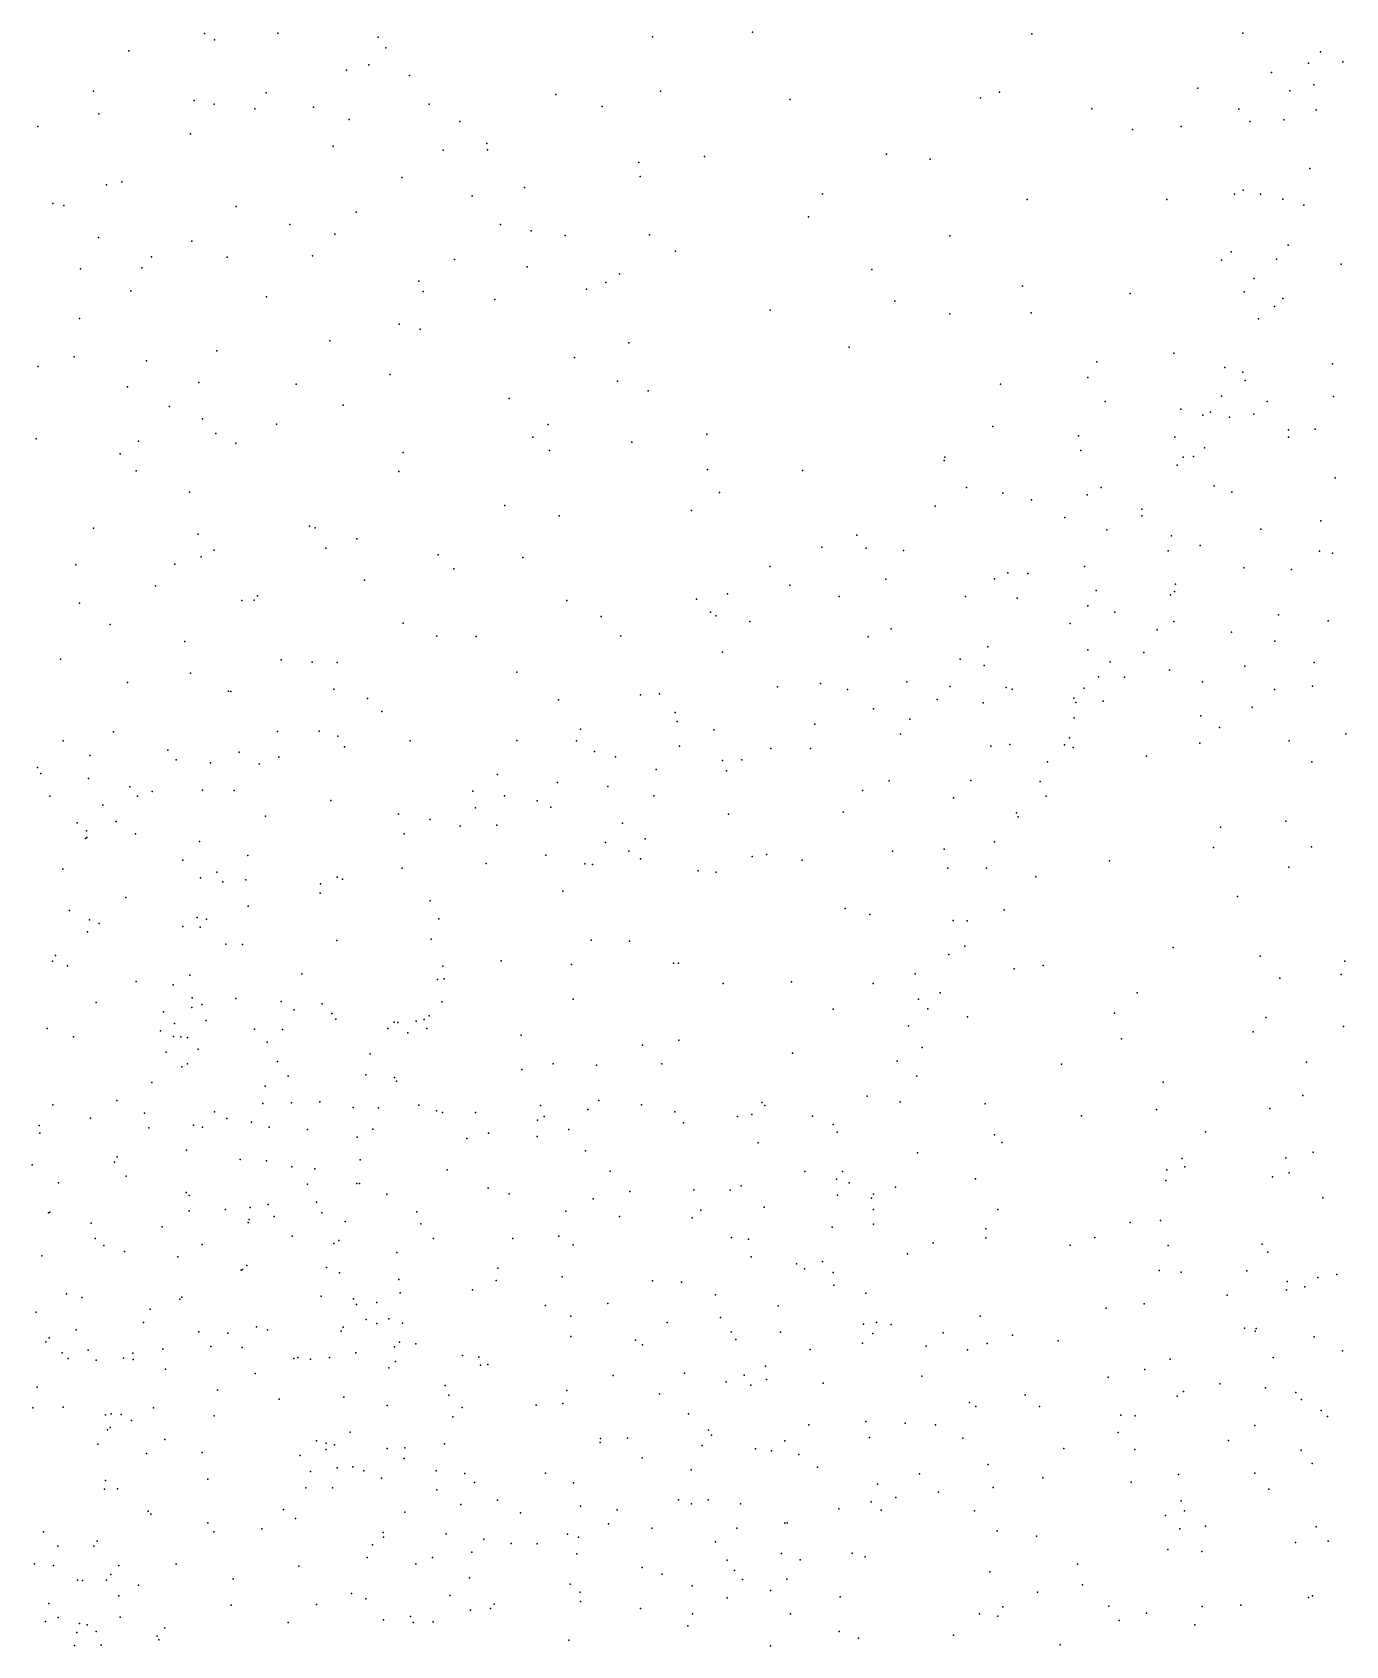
# Model space of a CAD drawing. Header units: metres. Extents: x -25 to 25, y -27.7 to 27.8.
# Drawn here: x 10.385 to 13.021, y 13.893 to 17.132 of the extents above; entities that cross this region are included whole.
import ezdxf

# ---------------------------------------------------------------- set-up
doc = ezdxf.new("R2010")
doc.units = ezdxf.units.M

msp = doc.modelspace()

# ---------------------------------------------------------------- linework, layer by layer
for p in [(10.7304, 17.1292, 11.335), (10.75, 17.1166, 4.9788), (10.8776, 17.1305, 11.2057), (11.079, 17.1225, 5.195), (11.6294, 17.1231, 10.6747), (11.8299, 17.132, 10.6449), (12.391, 17.1287, 10.4844), (12.814, 17.1301, 10.0391), (10.5783, 17.0945, 11.4528), (11.0943, 17.1007, -5.0446), (12.9704, 17.0928, 9.2446), (13.015, 17.0727, 5.2507), (11.0153, 17.0558, 11.1365), (11.0603, 17.0664, -4.7483), (11.1415, 17.0449, 10.9475), (12.8715, 17.0512, 8.3217), (12.946, 17.0697, 9.6826), (10.5075, 17.0139, 4.9525), (10.8541, 17.0107, 5.0473), (11.4352, 17.0074, 5.1926), (11.6457, 17.0139, 5.068), (12.3258, 17.0115, 4.7909), (12.7242, 17.02, 10.2262), (12.9087, 17.0144, 9.8791), (12.9568, 17.0264, 9.0673), (10.7096, 16.9952, -4.321), (10.7495, 16.9875, -5.7183), (10.8313, 16.9784, 11.4441), (10.9491, 16.9816, 11.326), (11.1809, 16.9876, -5.2468), (11.5285, 16.9828, 10.7171), (11.906, 16.997, 4.8683), (12.2877, 17.0004, 10.5561), (12.5112, 16.9784, 4.8199), (12.8061, 16.9779, 8.6606), (12.9614, 16.9762, 9.5006), (10.3959, 16.9428, 11.6077), (10.5185, 16.968, -4.1585), (11.0207, 16.9567, -5.5364), (11.2429, 16.9527, -4.9441), (12.6904, 16.9427, 4.9073), (12.8281, 16.9526, 5.0133), (12.8962, 16.9565, 8.8787), (10.7019, 16.9279, 11.5674), (11.2968, 16.9089, 10.8604), (12.5926, 16.9368, 10.3988), (10.9882, 16.9035, -4.4855), (11.209, 16.895, -4.6766), (11.298, 16.8962, 5.1629), (11.7337, 16.8824, 4.8893), (12.0988, 16.8874, 4.7723), (12.187, 16.8771, 10.6198), (11.6022, 16.8707, 4.9704), (12.9489, 16.8584, 9.1985), (10.5335, 16.8254, -5.9253), (10.5645, 16.8317, 5.0285), (11.1264, 16.8404, 11.265), (11.3723, 16.8205, -5.1676), (11.6048, 16.8423, 10.732), (12.8146, 16.8152, 8.5372), (10.4257, 16.7885, -3.4497), (10.4482, 16.7841, -3.9379), (10.794, 16.7821, -4.2785), (11.2673, 16.8039, 11.0056), (11.9707, 16.8076, 10.6844), (12.3812, 16.796, 10.5371), (12.6614, 16.796, 10.3386), (12.7973, 16.8069, 4.9433), (12.8499, 16.8067, 10.0036), (12.8942, 16.7972, 8.9706), (12.9369, 16.7851, 9.3997), (11.0344, 16.7708, 11.434), (11.324, 16.7464, -5.4464), (11.9428, 16.7612, 4.7562), (10.5174, 16.7199, -3.7335), (10.9018, 16.7458, 11.5676), (10.9916, 16.7265, 5.0997), (11.386, 16.7333, 5.0041), (11.4538, 16.724, -4.7283), (11.6232, 16.7252, 4.8552), (12.226, 16.7234, 4.7227), (10.6239, 16.6814, 11.7294), (10.7048, 16.7124, 5.068), (10.9467, 16.683, -5.7877), (11.6757, 16.6923, 10.7299), (12.791, 16.6909, 8.8044), (12.9053, 16.7046, 9.2406), (10.4817, 16.6574, -3.2206), (10.6044, 16.6591, -3.4684), (10.776, 16.6808, 11.6728), (11.2323, 16.6761, 11.2135), (11.378, 16.6611, 10.918), (12.0698, 16.656, 10.6672), (12.7716, 16.6744, 10.1296), (12.8821, 16.6762, 9.8285), (13.0117, 16.6666, 8.3328), (11.1603, 16.6322, 11.3806), (11.4966, 16.6166, 4.8673), (11.5356, 16.6297, -5.1934), (11.5632, 16.6473, -4.9786), (12.3722, 16.6222, 4.7275), (12.8372, 16.6374, 8.5214), (10.5823, 16.613, -3.9564), (10.8545, 16.6011, 5.1112), (11.1692, 16.6118, 5.0378), (11.3129, 16.5952, -4.3918), (12.1157, 16.5923, 4.696), (12.5884, 16.6074, 4.7914), (12.8168, 16.611, 9.0028), (12.8942, 16.5978, 5.0452), (10.4791, 16.5572, 5.0147), (11.8655, 16.5742, 10.7052), (12.2259, 16.5665, 10.6096), (12.3895, 16.569, 10.5237), (12.8458, 16.5564, 9.3489), (12.878, 16.5817, 9.5744), (11.1211, 16.5463, -4.2776), (11.1634, 16.5358, -5.734), (10.7552, 16.4924, -3.5151), (10.9821, 16.5125, 11.5789), (11.5821, 16.5086, -4.5871), (12.0238, 16.4995, 10.6706), (12.6754, 16.488, 10.266), (10.3965, 16.4607, 4.8652), (10.4684, 16.4803, 11.7587), (10.6141, 16.4726, -3.1116), (11.4727, 16.4793, 10.8026), (12.5211, 16.4707, 10.4262), (12.7781, 16.4588, 9.2465), (12.9939, 16.4664, 8.4515), (10.7186, 16.4287, 11.7263), (10.9143, 16.4253, -5.8587), (11.1027, 16.4451, 11.485), (11.5594, 16.4313, 4.7938), (12.3279, 16.4253, 10.5435), (12.5029, 16.4389, 4.7773), (12.8141, 16.4494, 4.9844), (12.8188, 16.4331, 9.6439), (10.5758, 16.4199, 4.9732), (11.342, 16.3971, 11.076), (11.6204, 16.4125, -5.3017), (12.5382, 16.391, 0.6078), (12.7711, 16.4014, 1.4804), (12.8631, 16.3908, 0.2517), (12.9961, 16.4009, 5.1873), (10.6603, 16.3805, -5.9454), (11.0087, 16.3835, 5.0435), (12.6895, 16.3753, 8.8645), (12.7338, 16.363, 0.7386), (12.749, 16.3696, 1.7096), (12.7874, 16.3596, 9.846), (12.8365, 16.3651, 1.1693), (10.7262, 16.356, -3.9349), (10.7533, 16.3266, 5.0355), (10.8748, 16.345, -4.1716), (11.4202, 16.3445, 4.8398), (11.7384, 16.3255, 10.6937), (12.3127, 16.3403, 0.3885), (12.9059, 16.334, 1.95), (12.9597, 16.3353, 0.7839), (10.3922, 16.316, -6.1203), (10.5981, 16.3112, -2.9612), (10.7932, 16.3073, -3.2569), (11.3893, 16.3191, -4.3117), (11.5876, 16.3093, -4.4934), (12.4842, 16.3218, 0.1105), (12.6774, 16.319, 9.0197), (12.7375, 16.2977, 9.4424), (12.906, 16.3189, 8.5528), (10.5609, 16.2856, 11.7288), (11.1288, 16.2884, 11.4462), (11.4229, 16.2921, 10.8419), (12.2146, 16.272, 0.5845), (12.2158, 16.2793, 4.7371), (12.4892, 16.2925, 0.812), (12.6826, 16.2632, 9.2358), (12.6945, 16.2789, 10.173), (12.7153, 16.2802, 1.0153), (10.5933, 16.2517, 4.8655), (11.1205, 16.2505, 4.9861), (11.7395, 16.2542, -5.0603), (11.9306, 16.2521, 4.7236), (12.9996, 16.2373, 0.0329), (10.7004, 16.2086, 11.6871), (11.7639, 16.208, 4.7429), (12.2594, 16.2183, 0.8041), (12.3328, 16.2065, 0.0031), (12.5018, 16.2034, 1.0631), (12.5301, 16.2181, 1.5366), (12.757, 16.2213, 9.6892), (12.7922, 16.209, 8.6034), (11.3332, 16.1823, -5.7056), (11.7075, 16.1719, -4.6908), (12.1965, 16.1803, 10.5611), (12.3898, 16.1934, 4.7706), (12.6117, 16.1748, 8.9277), (10.5077, 16.1367, -2.8032), (10.9407, 16.1404, 11.547), (10.9525, 16.1368, 5.0211), (11.4422, 16.1609, 4.8172), (12.457, 16.158, 10.4047), (12.5414, 16.133, -0.171), (12.6114, 16.1611, 9.1026), (12.8505, 16.1346, 2.24), (12.9706, 16.1513, 5.1389), (10.7174, 16.1241, -2.9838), (11.0357, 16.1152, -5.8363), (11.9695, 16.0986, 0.4306), (12.0392, 16.1223, 0.2017), (12.671, 16.1209, 10.1375), (12.7289, 16.1018, 9.8596), (10.7234, 16.0791, -5.9225), (10.7497, 16.0921, 4.9395), (10.9735, 16.0964, -4.1686), (11.1992, 16.0828, 4.9449), (11.3691, 16.0778, 10.7503), (12.0585, 16.096, 0.8091), (12.1334, 16.0915, -0.0583), (12.6642, 16.0911, 9.5081), (12.9681, 16.0901, 3.7186), (12.9942, 16.0864, 4.0623), (10.4717, 16.063, 11.6227), (10.6707, 16.0644, 11.6228), (11.2306, 16.0548, 11.1703), (11.8646, 16.0598, 4.756), (12.0974, 16.0339, -0.2994), (12.3161, 16.0345, 1.1364), (12.3424, 16.0469, 10.45), (12.3826, 16.0455, 1.6766), (12.4961, 16.0598, 2.0309), (12.8161, 16.0567, 8.5909), (12.9117, 16.0533, -0.1977), (10.6322, 16.0209, 4.8043), (11.0517, 16.0321, 11.4134), (11.7798, 16.0048, -0.4025), (11.9053, 16.0217, 10.5613), (12.5196, 16.0114, 10.2833), (12.6687, 16.0027, 8.7028), (12.6773, 16.0094, 9.9942), (12.6792, 16.0238, 9.6509), (10.4791, 15.9858, -6.0664), (10.805, 15.9912, -3.9344), (10.8296, 15.992, 11.5475), (10.8363, 16.0007, -3.1524), (11.4572, 15.9914, 4.8319), (11.718, 15.9938, 4.7737), (12.004, 15.9995, -0.5337), (12.2579, 15.9993, -0.4379), (12.3616, 15.9959, 1.4349), (12.503, 15.9803, 4.8078), (10.5411, 15.9432, 11.5525), (11.1288, 15.9455, 4.9692), (11.5261, 15.9589, 10.6163), (11.7455, 15.968, -0.0562), (11.7567, 15.9603, -4.8948), (11.8246, 15.9488, 0.2542), (12.4679, 15.9451, 2.2747), (12.5575, 15.9681, 9.3109), (12.676, 15.9493, -0.3984), (12.8858, 15.9626, 2.4999), (12.9858, 15.9506, 3.2409), (10.6911, 15.9089, 11.5183), (11.1965, 15.9194, 11.0168), (11.2758, 15.919, -4.2661), (11.566, 15.9201, -0.4731), (12.062, 15.9186, -0.7332), (12.1082, 15.9341, 4.7732), (12.6421, 15.9325, 2.4495), (12.7915, 15.9275, 4.9185), (12.8784, 15.9094, -0.3512), (10.4415, 15.8736, 4.6394), (10.884, 15.8721, -3.5116), (11.7698, 15.8872, 0.4704), (12.2469, 15.8737, 2.101), (12.3026, 15.8979, -0.6677), (12.5034, 15.8924, -0.5648), (12.6158, 15.8867, 9.7157), (10.702, 15.8455, -2.8539), (10.9465, 15.8672, 4.9926), (10.9967, 15.867, 11.3147), (11.3573, 15.8477, 10.6146), (12.2951, 15.861, 2.3673), (12.5479, 15.8684, 9.5009), (12.6669, 15.8517, 8.613), (12.8184, 15.8593, 2.6974), (12.9576, 15.8669, 2.964), (10.5754, 15.8266, 11.4476), (10.7785, 15.8094, -5.9279), (10.7831, 15.8088, 4.9548), (10.9895, 15.8131, -5.8137), (11.8805, 15.8181, 2.3881), (11.9665, 15.8243, 10.4317), (12.0207, 15.8125, 2.1564), (12.14, 15.8283, 2.6162), (12.227, 15.8188, 1.6148), (12.3394, 15.8167, 10.2931), (12.3514, 15.8135, 2.816), (12.4955, 15.815, 10.1189), (12.5247, 15.8382, 2.6679), (12.5768, 15.8374, 9.9537), (12.7335, 15.8281, 3.0402), (12.8775, 15.8129, 4.1285), (12.9537, 15.8194, 8.5377), (11.0575, 15.7944, 11.1271), (11.4405, 15.792, -0.6229), (11.6056, 15.8017, -4.5736), (11.6433, 15.804, 10.4912), (12.2009, 15.7926, 1.3307), (12.2932, 15.7858, 4.7826), (12.4752, 15.7953, -0.7795), (12.479, 15.7867, 4.7862), (12.5339, 15.7889, 3.1416), (12.8331, 15.7771, 4.8909), (11.0862, 15.7683, 10.7825), (11.675, 15.7663, 2.4884), (11.6792, 15.7482, -0.9237), (11.9551, 15.7429, 2.9175), (12.0728, 15.7736, 1.9309), (12.1456, 15.7529, -0.9582), (12.4754, 15.7556, 8.9481), (12.7298, 15.7594, 3.4935), (10.5474, 15.7275, 4.7622), (10.877, 15.7281, -3.3469), (10.9602, 15.7289, -4.2586), (10.9981, 15.7189, 10.9838), (11.3571, 15.7104, -0.1028), (11.4849, 15.7327, -5.4821), (11.7527, 15.7313, 4.8354), (12.1274, 15.7228, 4.8009), (12.4661, 15.7153, 9.9582), (12.7674, 15.7365, 8.5693), (13.0207, 15.7235, 4.3845), (10.4467, 15.7095, 11.2667), (10.5001, 15.68, 10.5491), (10.6569, 15.6911, -6.0645), (10.7995, 15.6865, -3.918), (11.0112, 15.6975, 4.9779), (11.143, 15.7093, 10.605), (11.4769, 15.7095, 10.4762), (11.5131, 15.6881, 4.8586), (11.5549, 15.6773, 2.2798), (11.6837, 15.6987, 2.8109), (11.8668, 15.6941, -1.0195), (11.9467, 15.6939, 4.8233), (12.3082, 15.6987, 10.1685), (12.3465, 15.7022, 3.2146), (12.456, 15.7012, 8.8036), (12.474, 15.6961, 9.5735), (12.6211, 15.6789, 8.5855), (12.7281, 15.705, -0.799), (12.9074, 15.7096, -0.6778), (10.3953, 15.6563, 11.0844), (10.6734, 15.6713, 4.9179), (10.7423, 15.6656, 11.2106), (10.8399, 15.6635, -3.1496), (10.8796, 15.6767, 11.1404), (11.6367, 15.6519, -5.2028), (11.7696, 15.6702, 1.9571), (11.7782, 15.6491, 0.9507), (11.8084, 15.6713, 10.359), (12.4222, 15.6674, 9.1588), (12.9524, 15.6676, 4.9303), (10.4018, 15.6438, 10.8254), (10.4974, 15.6336, 10.2384), (10.5805, 15.6175, 10.7311), (11.3185, 15.6417, 4.8954), (11.439, 15.626, 0.228), (11.5395, 15.6179, -4.6541), (12.1041, 15.6292, 1.448), (12.2684, 15.6299, 4.7661), (12.4073, 15.6281, 9.8407), (10.42, 15.5985, 10.0928), (10.5259, 15.5807, -6.2438), (10.5956, 15.5984, 10.8909), (10.6251, 15.6076, 11.0816), (10.7265, 15.6102, 10.4151), (10.79, 15.6099, 10.9591), (10.9836, 15.5898, 10.4527), (11.2691, 15.6088, -0.6593), (11.3326, 15.599, -4.4697), (11.398, 15.5894, -0.8553), (11.6323, 15.5993, -4.9455), (12.0512, 15.6101, -1.1007), (12.2335, 15.5952, 10.0737), (12.4194, 15.5985, 4.7538), (10.5532, 15.5478, -15.6432), (10.8525, 15.5586, 5.0111), (11.1193, 15.562, -0.0528), (11.1833, 15.5513, 4.925), (11.2741, 15.5749, 10.4385), (11.4253, 15.5765, 10.4007), (11.7816, 15.562, 1.7704), (12.0122, 15.566, 10.1798), (12.3602, 15.5648, 9.0538), (12.3631, 15.557, 9.2654), (12.9004, 15.5481, 4.8389), (10.475, 15.5446, 4.8162), (10.4937, 15.5291, -15.2779), (10.5921, 15.5229, 10.1626), (11.1311, 15.523, -0.3732), (11.2436, 15.5381, 0.3228), (11.3167, 15.5399, -5.4994), (11.5693, 15.5441, 4.8584), (12.7696, 15.5363, 3.8289), (10.4917, 15.5132, -2.7478), (10.4942, 15.5152, -15.8734), (10.7202, 15.5072, 10.2507), (11.5352, 15.5057, 1.9787), (11.5817, 15.4879, 10.3002), (11.6149, 15.5129, 3.0604), (12.1112, 15.4883, 10.0255), (12.215, 15.492, -1.1658), (12.316, 15.5066, 9.7097), (12.7554, 15.4954, 8.524), (12.9521, 15.497, 8.4531), (10.4461, 15.452, 9.9701), (10.6869, 15.4697, -2.9407), (10.817, 15.4793, -4.1224), (11.127, 15.4536, -4.4759), (11.2958, 15.4634, 2.5606), (11.4152, 15.4802, 2.9254), (11.4936, 15.4628, 0.7265), (11.509, 15.4613, -5.0943), (11.6052, 15.4727, -1.0923), (11.8293, 15.4774, 1.168), (11.858, 15.4812, 1.5112), (11.93, 15.4701, 3.2765), (12.2224, 15.4538, 9.8642), (12.2998, 15.4541, 8.85), (12.5465, 15.4687, -1.0961), (12.9068, 15.4558, 4.2054), (10.7222, 15.4346, 0.2766), (10.7553, 15.4456, -15.5139), (10.7669, 15.4267, -6.1405), (10.8132, 15.4303, -0.1339), (10.9628, 15.4227, 10.3175), (10.9968, 15.4358, 0.5035), (11.0073, 15.4317, 4.9776), (11.7208, 15.4484, 10.2355), (11.7569, 15.4459, 4.823), (12.3985, 15.4364, 4.6756), (10.5727, 15.3949, -16.0325), (10.9626, 15.4037, -5.9426), (11.1833, 15.3882, -0.7522), (11.4491, 15.4079, -4.8837), (12.8033, 15.3967, 4.7122), (10.459, 15.3686, -16.3623), (10.7154, 15.355, 10.1575), (10.8176, 15.3775, -3.7186), (12.0159, 15.3732, 4.7513), (12.0653, 15.3612, 3.435), (12.335, 15.3705, 8.6802), (10.4957, 15.3258, -16.6628), (10.4996, 15.3502, 0.2474), (10.5186, 15.3428, -6.411), (10.6871, 15.3368, -15.1234), (10.7217, 15.3353, 0.6176), (10.7341, 15.3515, -15.8763), (11.2006, 15.3523, -5.5504), (12.2329, 15.3487, 4.6576), (12.2612, 15.3485, 9.5553), (10.7732, 15.3013, -0.3818), (10.8067, 15.3009, -3.3937), (10.9959, 15.3089, 0.7518), (11.1854, 15.3112, -4.6326), (11.5062, 15.3096, 4.7926), (11.5831, 15.3076, 1.715), (12.2564, 15.2972, 9.373), (12.6744, 15.2949, 4.6158), (10.4255, 15.2675, -17.1124), (10.4311, 15.2786, 5.0479), (10.4553, 15.258, -6.663), (11.2089, 15.2573, 2.8253), (11.3254, 15.268, 2.0739), (11.4667, 15.2606, 10.2672), (11.6715, 15.2634, 10.1849), (11.6814, 15.2631, 1.4358), (12.2241, 15.2804, 9.0591), (12.4137, 15.2586, 3.6947), (12.8489, 15.2773, -1.0888), (13.0189, 15.2674, 4.7904), (10.5928, 15.2261, -16.832), (10.7006, 15.2392, -6.2993), (10.9255, 15.2421, -3.9616), (11.1976, 15.2307, -5.3247), (11.211, 15.2319, 4.8362), (11.9083, 15.226, 4.6741), (12.1564, 15.2419, 9.7053), (12.3551, 15.2515, -1.2662), (12.8885, 15.2332, 3.9773), (13.0116, 15.2406, 8.3908), (10.6674, 15.2197, 10.1003), (10.7058, 15.1934, 0.8029), (10.7933, 15.1924, 10.1928), (11.7715, 15.2222, 3.3654), (12.0724, 15.2226, 4.6124), (12.2069, 15.2039, 9.2478), (12.6018, 15.2034, 8.5342), (10.513, 15.1842, 9.9564), (10.6482, 15.1653, -16.4323), (10.7051, 15.174, -3.2119), (10.725, 15.1805, -16.1431), (10.8842, 15.1865, -6.1464), (10.9101, 15.1697, -15.2342), (10.9664, 15.1814, -15.7088), (10.9859, 15.1624, 10.2696), (11.2065, 15.1855, 10.2933), (11.4702, 15.1908, 3.2307), (11.9921, 15.1705, 9.9328), (12.1634, 15.1906, 3.5825), (12.182, 15.1712, 9.5308), (12.5568, 15.1625, 4.5419), (10.4144, 15.1317, -7.4668), (10.6419, 15.1273, -7.1632), (10.6698, 15.1421, -16.6454), (10.7338, 15.1481, 5.1573), (10.8306, 15.1304, -7.5317), (10.887, 15.1297, -7.8003), (10.994, 15.1508, -0.6682), (11.0983, 15.1321, 4.8733), (11.1108, 15.1444, -7.7403), (11.1185, 15.1442, -3.9313), (11.1548, 15.1465, -5.1343), (11.1712, 15.1504, -4.4097), (11.1765, 15.132, -0.8184), (11.1809, 15.1573, 2.2795), (12.1429, 15.1374, 9.1168), (12.2614, 15.1555, 8.6117), (12.8605, 15.1541, 8.4601), (13.016, 15.1358, -2.5114), (10.4676, 15.1155, 5.2253), (10.6682, 15.1159, -6.5135), (10.6827, 15.1154, -7.376), (10.6964, 15.1137, -14.8941), (10.8558, 15.1043, -3.5835), (11.1383, 15.1236, -5.5231), (11.3657, 15.1186, 10.2741), (11.6095, 15.0984, -4.0743), (11.6824, 15.1086, 10.1536), (12.571, 15.1111, -1.2538), (12.8348, 15.1252, -2.9038), (10.6532, 15.0844, -7.6835), (10.7175, 15.0907, -6.7476), (10.8767, 15.0659, -7.1727), (11.0627, 15.0814, 1.0207), (11.9102, 15.0828, 4.5513), (12.1205, 15.0667, 9.6404), (12.1707, 15.094, -1.3206), (12.9417, 15.0642, -3.2003), (10.6848, 15.055, 0.9694), (10.6959, 15.061, -16.9332), (10.8981, 15.036, 5.0438), (11.0541, 15.0393, -3.7117), (11.1114, 15.0337, 2.5149), (11.3672, 15.0494, -7.911), (11.4297, 15.0611, -1.0559), (11.5171, 15.0585, 1.2243), (11.6481, 15.061, -4.4279), (12.1601, 15.0361, 4.4777), (12.4504, 15.0603, 8.5503), (10.6246, 15.0239, -14.6658), (10.8523, 15.0162, -16.0945), (11.1155, 15.0264, 2.7271), (12.6545, 15.0245, 8.5127), (12.9348, 14.9972, 4.552), (10.4257, 14.9788, -17.4246), (10.5541, 14.9874, -0.5675), (10.7501, 14.9648, 5.1967), (10.8476, 14.9817, 1.1172), (10.9047, 14.9827, -6.8867), (10.962, 14.9847, -8.228), (11.0288, 14.9734, -5.157), (11.0796, 14.973, 10.2744), (11.1607, 14.9778, 4.7867), (11.1957, 14.9669, -8.259), (11.4043, 14.9775, 1.6529), (11.4999, 14.9692, 10.2353), (11.5214, 14.9874, -7.4472), (11.607, 14.9788, -7.6751), (11.6742, 14.965, 4.5435), (11.8486, 14.9832, -4.1895), (11.8548, 14.9774, 10.0023), (12.0601, 14.9965, 8.9484), (12.1267, 14.985, 9.3507), (12.297, 14.9809, 8.5594), (12.6406, 14.9695, 4.4436), (12.8687, 14.9717, -1.1732), (10.3983, 14.9375, -8.0094), (10.5015, 14.9519, -14.0619), (10.6099, 14.9621, -8.0548), (10.6183, 14.9326, 5.3097), (10.7085, 14.9379, -3.1918), (10.7264, 14.9339, -14.2724), (10.7752, 14.9514, -16.4145), (10.8247, 14.9437, -0.6813), (10.8598, 14.9342, -6.4945), (11.2078, 14.9636, 1.1904), (11.2741, 14.9635, 1.9526), (11.3987, 14.9478, 4.6224), (11.4121, 14.9556, 1.4113), (11.6915, 14.9429, -7.3171), (11.8, 14.9553, -1.2848), (11.829, 14.9592, 4.4977), (11.9503, 14.9559, -7.3719), (11.992, 14.9394, 4.4441), (12.4904, 14.9567, 4.4103), (10.3997, 14.9216, 5.299), (10.9367, 14.9295, -15.0696), (11.0367, 14.914, -15.7776), (11.0682, 14.9296, -7.0294), (11.2569, 14.911, 3.0515), (11.3002, 14.9218, -4.7342), (11.398, 14.9152, -3.6572), (11.4614, 14.9294, 3.2609), (11.8414, 14.9027, -3.8889), (12, 14.9242, -7.1628), (12.3156, 14.9188, -1.3361), (12.3304, 14.9034, -7.6628), (12.7391, 14.9245, -2.6348), (10.5553, 14.8741, -13.8411), (10.6938, 14.888, -8.3122), (10.8017, 14.8688, -16.7792), (11.0425, 14.8684, -5.7378), (11.4949, 14.8866, -7.1637), (12.1611, 14.8826, 4.3852), (12.6924, 14.8713, -2.9602), (12.9003, 14.8721, 4.3786), (12.9551, 14.8836, 8.4486), (10.3846, 14.8583, 13.3379), (10.5493, 14.8639, -2.9601), (10.5729, 14.8355, 9.954), (10.855, 14.8663, -14.7985), (10.9058, 14.8544, -6.2554), (10.9515, 14.85, 10.2166), (11.2173, 14.8482, 1.5979), (11.5443, 14.8454, -1.1333), (11.9351, 14.845, 9.882), (12.0107, 14.845, -4.2001), (12.6619, 14.8482, -7.7451), (12.6979, 14.8542, 3.9184), (12.9074, 14.8425, -7.6043), (10.4372, 14.8223, 1.2501), (10.6937, 14.8031, 1.3827), (10.937, 14.8196, -14.2246), (11.0357, 14.8206, -15.3002), (11.0414, 14.8206, 4.8269), (11.2996, 14.8112, 4.6096), (11.5842, 14.8048, -4.8002), (11.7126, 14.808, -3.6366), (11.7856, 14.8072, -7.0084), (11.8073, 14.8163, -4.6595), (11.9988, 14.8298, 8.7677), (12.0244, 14.8223, 9.1013), (12.117, 14.8133, 8.5495), (12.2779, 14.8303, -7.905), (12.6598, 14.8266, 8.4859), (12.8739, 14.8342, -7.8681), (10.6995, 14.7968, -17.1737), (10.8216, 14.7728, 10.1176), (10.8579, 14.7784, -13.8142), (10.9548, 14.7834, -14.4614), (11.096, 14.7992, 2.4321), (11.3418, 14.7998, 10.234), (11.5102, 14.7902, 10.1914), (11.8537, 14.7736, -7.9921), (12.0004, 14.7976, 3.7743), (12.0688, 14.7917, 9.5429), (12.0732, 14.7997, 9.3795), (12.9746, 14.7918, -8.0522), (10.4172, 14.7618, 13.0068), (10.4197, 14.763, 13.1814), (10.5026, 14.741, -17.4945), (10.6994, 14.766, -0.7025), (10.7722, 14.7685, -8.5486), (10.8179, 14.7425, -16.5802), (10.8198, 14.7486, -16.3586), (10.8699, 14.7548, 1.5055), (10.9659, 14.762, -3.423), (11.0123, 14.7448, -4.8675), (11.1562, 14.7637, -8.5921), (11.1644, 14.7397, 2.8636), (11.4556, 14.7651, 4.5383), (11.5634, 14.7543, -8.317), (11.7088, 14.7516, 10.0677), (11.7267, 14.7676, 4.4433), (12.0727, 14.7687, -7.9812), (12.0729, 14.7391, 4.3595), (12.3226, 14.7685, 4.3283), (12.5883, 14.7427, 4.2269), (12.6492, 14.7464, -7.1444), (10.5107, 14.7103, 1.4589), (10.6454, 14.7338, -13.6566), (10.9061, 14.7152, -5.1258), (10.9996, 14.7066, -6.4468), (11.1896, 14.7102, -3.4929), (11.3488, 14.7105, -0.9543), (11.4417, 14.715, -6.9784), (11.7877, 14.7125, -1.3345), (11.8223, 14.7089, 9.9512), (11.9903, 14.7332, -1.3876), (12.2981, 14.7121, 4.016), (12.2982, 14.7297, -8.0972), (12.5172, 14.7127, 8.4548), (10.4041, 14.6756, -0.6279), (10.528, 14.6964, 9.8647), (10.5697, 14.6845, -8.6279), (10.677, 14.6734, 5.2597), (10.7257, 14.6983, 10.001), (10.99, 14.7003, -5.4562), (11.1166, 14.6826, -6.715), (11.4699, 14.6976, 3.2237), (11.8274, 14.6736, 3.67), (12.1413, 14.6799, 8.4686), (12.1927, 14.7017, -6.8324), (12.4677, 14.6973, -1.3683), (12.6644, 14.6963, -2.7227), (12.8531, 14.6991, -3.3052), (12.8642, 14.6829, 4.0661), (10.8037, 14.6469, 5.1249), (10.8066, 14.648, -16.906), (10.8151, 14.6561, -3.1775), (10.975, 14.6525, -5.8281), (11.0013, 14.6417, -14.8383), (11.319, 14.6507, 3.0475), (11.9186, 14.6595, 8.8398), (11.9344, 14.6497, 4.3674), (11.9705, 14.6643, 9.1354), (11.9921, 14.6424, 9.6266), (12.6466, 14.6459, -6.9525), (12.6906, 14.6428, -1.3169), (12.8222, 14.6455, -8.3135), (11.1203, 14.6278, -14.1717), (11.3155, 14.6264, 4.571), (11.4484, 14.6332, -8.6026), (11.6295, 14.6254, 4.4477), (11.6873, 14.6226, 3.4414), (11.9934, 14.6166, 9.3424), (12.9031, 14.6243, -1.2442), (12.9386, 14.6135, 8.449), (12.9647, 14.6321, -2.2727), (13.0027, 14.6379, 3.8855), (10.4536, 14.5994, 12.8882), (10.4841, 14.5922, 13.0414), (10.6807, 14.5886, -2.9358), (10.6846, 14.5929, -8.8303), (10.9647, 14.5947, 1.9167), (11.029, 14.5896, -15.2485), (11.035, 14.5778, -15.8148), (11.0763, 14.582, 2.468), (11.1228, 14.6016, 10.1572), (11.2682, 14.6077, -6.8551), (11.5398, 14.5802, -3.4193), (11.756, 14.5972, -8.3296), (12.0574, 14.601, -8.2247), (12.6162, 14.5793, 8.4224), (12.783, 14.5968, 8.448), (12.9016, 14.6073, 3.9589), (10.3924, 14.5628, 9.7755), (10.6215, 14.5684, 1.6519), (11.0545, 14.5476, -15.5583), (11.0999, 14.549, -8.8544), (11.4144, 14.5759, 10.1235), (11.4653, 14.5545, -1.1874), (11.7661, 14.552, 9.9104), (11.8814, 14.5751, -1.4798), (12.2869, 14.5544, -1.5155), (12.5397, 14.5708, 4.1122), (10.4187, 14.5113, 5.3599), (10.473, 14.5273, 13.2778), (10.6076, 14.5416, -17.3916), (10.7189, 14.5228, 5.1798), (10.7773, 14.5204, 1.7936), (10.8343, 14.5332, -16.256), (10.8568, 14.5271, -9.1252), (11.0046, 14.5245, 4.8469), (11.0087, 14.5327, 2.2464), (11.0762, 14.5396, -3.3944), (11.1278, 14.5402, -13.9198), (11.4655, 14.5136, -6.8382), (11.6589, 14.5421, -1.4036), (11.7874, 14.5231, -3.4634), (11.8864, 14.5221, 9.0969), (12.0531, 14.5383, 4.3393), (12.0718, 14.5199, 4.0222), (12.0789, 14.5418, -4.6161), (12.1081, 14.538, 8.4133), (12.2127, 14.521, -3.9817), (12.3522, 14.5164, -8.4248), (12.8174, 14.5305, -9.2725), (12.8391, 14.5245, 3.8486), (12.8412, 14.53, -8.9205), (12.9572, 14.5132, -9.4992), (10.4118, 14.503, 13.4508), (10.4443, 14.4811, -17.8226), (10.4967, 14.4864, -9.265), (10.5861, 14.4803, 5.2675), (10.6465, 14.488, -2.5353), (10.7427, 14.4934, -17.0979), (10.8057, 14.4915, 9.9254), (11.0342, 14.4809, -15.0558), (11.1114, 14.4929, -4.9349), (11.1214, 14.5026, 2.6909), (11.1545, 14.4988, -0.8824), (11.5955, 14.5063, -8.73), (11.609, 14.4973, 9.9954), (11.7969, 14.5076, 4.399), (11.9455, 14.4879, -6.6829), (12.0509, 14.5004, -1.5823), (12.1787, 14.4942, -6.6494), (12.2619, 14.4866, 8.3369), (12.3011, 14.4995, 4.2087), (12.4434, 14.5051, 8.3631), (13.0144, 14.4848, -7.0187), (10.4567, 14.4693, 12.7786), (10.5125, 14.4662, -2.3454), (10.568, 14.4699, 9.6967), (10.5873, 14.4678, -13.4713), (10.652, 14.4481, -9.5037), (10.9096, 14.4696, -13.5848), (10.9178, 14.4716, -5.1517), (10.9428, 14.468, -5.6614), (10.9814, 14.4716, -9.3375), (11.1004, 14.451, -14.8561), (11.1135, 14.4634, 4.7298), (11.2483, 14.4754, 2.8968), (11.2807, 14.4725, 10.0914), (11.2842, 14.4564, -9.0443), (11.2986, 14.4572, 4.5843), (11.8563, 14.4543, 8.9534), (12.6178, 14.4472, -8.8371), (12.6683, 14.4682, -1.4452), (12.8754, 14.4713, 8.4351), (10.8321, 14.4394, -2.3616), (11.2133, 14.4156, -14.0853), (11.5502, 14.4357, -4.97), (11.6938, 14.44, -6.7473), (11.7771, 14.4224, -4.9174), (11.8137, 14.4362, -8.7996), (11.8268, 14.4163, 3.8058), (11.8585, 14.4271, 9.2305), (11.9722, 14.4201, -8.6223), (12.17, 14.4343, 4.2711), (12.5437, 14.4319, -9.5031), (12.7679, 14.4186, -3.1644), (10.3946, 14.4118, 9.6655), (10.7564, 14.4058, 9.7696), (10.8802, 14.3881, -2.882), (11.0099, 14.3918, -3.2109), (11.2206, 14.3962, -1.0957), (11.4576, 14.4054, 4.5359), (11.6436, 14.3986, -9.113), (12.3772, 14.3965, -6.6153), (12.6823, 14.3941, -2.7221), (12.6951, 14.4035, 3.8786), (12.86, 14.4104, -6.8747), (12.9205, 14.4015, 3.5593), (12.9322, 14.387, -3.4137), (10.3857, 14.3706, 13.5471), (10.4467, 14.3717, -1.6961), (10.5317, 14.3565, 12.8816), (10.5432, 14.3584, 13.0399), (10.5628, 14.3571, 1.8087), (10.6276, 14.3708, -1.8597), (10.7495, 14.3547, -16.4934), (11.0972, 14.3752, 9.9834), (11.2288, 14.3525, -14.532), (11.2471, 14.3712, -6.6602), (11.3956, 14.3758, -1.3918), (11.4492, 14.3793, -9.2123), (11.7014, 14.3587, 4.4522), (12.2656, 14.3814, -4.4071), (12.2781, 14.3735, -3.8371), (12.4059, 14.3733, -8.755), (12.5694, 14.3561, -1.6313), (12.5981, 14.3545, -9.7626), (12.9715, 14.3653, -9.817), (12.9843, 14.3529, 3.411), (10.5354, 14.3264, -1.4155), (10.5411, 14.3312, 5.2531), (10.5837, 14.3449, -17.5795), (11.0224, 14.3215, -6.1068), (11.7416, 14.3257, -3.2685), (11.943, 14.3362, -9.087), (12.0575, 14.3431, 8.3647), (12.1365, 14.3394, -8.7296), (12.1974, 14.3362, -3.6171), (12.5638, 14.3209, 3.933), (12.8381, 14.3351, -1.5421), (10.5161, 14.2976, 13.2618), (10.6505, 14.3072, -17.1965), (10.9548, 14.3042, 9.8221), (10.9745, 14.2998, -15.5856), (10.9745, 14.287, -15.3371), (10.9909, 14.2963, -5.2421), (11.0969, 14.2887, -3.0343), (11.1326, 14.29, -2.4634), (11.2117, 14.2985, -9.6443), (11.5245, 14.3011, -1.598), (11.525, 14.309, -6.7536), (11.579, 14.3099, 9.8343), (11.7293, 14.2948, 9.6113), (11.7479, 14.3159, 9.1129), (11.8358, 14.2881, -9.3153), (11.8952, 14.3043, 4.3795), (12.0651, 14.3107, 4.3084), (12.2521, 14.3095, -8.9404), (12.4549, 14.2891, 8.3145), (12.5974, 14.287, 4.1364), (12.7851, 14.3046, 3.6695), (12.9312, 14.2857, -1.7405), (10.6139, 14.2791, -1.134), (10.7254, 14.2807, -16.7252), (10.9222, 14.275, -15.8118), (11.0278, 14.2522, 2.4723), (11.1308, 14.2686, -13.7125), (11.6085, 14.2701, -9.4521), (11.8681, 14.2842, -1.7789), (11.9232, 14.2767, -4.8697), (12.3031, 14.2566, -9.4997), (12.9536, 14.2586, -3.5874), (10.5317, 14.2245, -17.8925), (10.737, 14.2275, 9.4869), (10.9428, 14.2427, -13.5051), (10.9962, 14.2502, -9.8176), (11.0502, 14.2443, -1.2107), (11.0858, 14.2294, 4.8263), (11.1954, 14.2442, 2.7875), (11.2525, 14.2386, -14.343), (11.2722, 14.2209, -2.8179), (11.4144, 14.2394, -3.0625), (11.4706, 14.2199, 4.5812), (11.7071, 14.2463, 9.459), (11.9605, 14.2516, -3.2789), (12.1655, 14.238, -1.9753), (12.4126, 14.2302, -4.1308), (12.5901, 14.2212, -1.9191), (12.6854, 14.2367, 8.3705), (12.8385, 14.2393, 3.5049), (10.5296, 14.2073, 12.7727), (10.5558, 14.208, 13.1253), (10.9337, 14.21, -1.5558), (10.987, 14.2102, -5.6827), (11.1968, 14.2056, -2.251), (12.0811, 14.217, -9.3417), (12.1176, 14.1908, -4.7142), (12.2033, 14.2014, -3.4302), (12.3133, 14.2106, 4.072), (12.8665, 14.2072, -2.0724), (10.617, 14.163, -13.3469), (10.6226, 14.1568, -16.5405), (10.8891, 14.1664, 2.169), (11.1325, 14.161, -6.2041), (11.2447, 14.1764, -1.5137), (11.3184, 14.1848, -9.8074), (11.3648, 14.1598, 9.7198), (11.4852, 14.1732, -4.9831), (11.5588, 14.1656, 9.5349), (11.6817, 14.1861, 4.4958), (11.7077, 14.1778, 3.3492), (11.7408, 14.1855, -6.6494), (11.8062, 14.1776, -9.5134), (12.0036, 14.1674, 8.3173), (12.0683, 14.1819, 4.0236), (12.0885, 14.1653, 4.2126), (12.2754, 14.1634, 8.1943), (12.6906, 14.184, -2.2725), (12.6969, 14.1634, -2.8458), (10.7372, 14.1394, -9.9344), (10.8451, 14.1278, -15.6465), (10.9128, 14.1482, 9.4934), (11.5413, 14.1375, -9.7299), (11.6283, 14.129, -1.8445), (11.7985, 14.1289, 8.6592), (11.8952, 14.1388, -2.0426), (11.8999, 14.1396, 8.4758), (12.3214, 14.1237, -2.3039), (12.6588, 14.1546, -9.9899), (12.6876, 14.1279, 3.6902), (12.739, 14.1326, -3.086), (12.9616, 14.1317, -3.8574), (10.4072, 14.1215, 1.8641), (10.4362, 14.0926, 13.4102), (10.508, 14.0928, -9.8637), (10.5149, 14.1029, 13.2548), (10.7487, 14.1213, 5.0592), (11.0677, 14.0952, -5.4564), (11.0889, 14.1199, -1.7786), (11.0894, 14.1108, -9.9921), (11.2156, 14.1178, 9.6464), (11.2911, 14.1071, -6.5994), (11.3459, 14.0979, 9.5212), (11.3979, 14.0976, -2.2881), (11.4591, 14.1172, -2.8276), (11.481, 14.1107, 9.3021), (11.7559, 14.1017, -3.0268), (12.3999, 14.1131, -9.8384), (12.9196, 14.1001, -10.0589), (12.9853, 14.1028, 3.922), (11.0568, 14.0698, -5.8469), (11.1877, 14.0697, 9.3997), (11.2666, 14.0804, -1.9832), (11.4777, 14.0777, -2.5576), (11.7792, 14.0645, 3.5145), (11.888, 14.0781, 3.8), (11.9257, 14.0655, -6.5764), (12.0301, 14.0787, -9.5672), (12.0565, 14.0712, -2.3912), (12.6639, 14.0861, -3.7286), (12.732, 14.0819, 4.025), (10.3892, 14.0574, 9.3923), (10.4275, 14.0537, 5.2091), (10.542, 14.0359, 12.7742), (10.5581, 14.0538, 13.0986), (10.6733, 14.0566, -15.953), (10.788, 14.0272, -13.2757), (10.9199, 14.0525, 9.2744), (11.1547, 14.0573, -13.5855), (11.2624, 14.0295, -14.0615), (11.6085, 14.0498, -2.2797), (11.6487, 14.0368, 8.7588), (11.794, 14.0437, 4.3974), (11.8098, 14.0261, -9.7151), (11.8987, 14.0267, 4.2438), (12.3064, 14.0414, -3.2791), (12.4825, 14.0565, 8.2563), (10.4752, 14.0247, -16.1948), (10.4857, 14.0241, -13.2528), (10.5334, 14.0245, 9.3399), (10.5582, 13.993, -16.9514), (10.5978, 14.0144, -17.4878), (11.0256, 13.9979, 9.1694), (11.2225, 13.9935, -5.1206), (11.4641, 14.0164, 4.6765), (11.4842, 14.0004, 8.8895), (11.7088, 14.0129, -4.9444), (11.8659, 14.0036, -2.4698), (12.4022, 14.0006, -4.4652), (12.4925, 14.015, 3.8724), (12.9537, 13.993, 3.2935), (10.4179, 13.9776, 12.4972), (10.784, 13.9746, 9.2392), (10.9549, 13.976, -15.1727), (11.0541, 13.9872, 4.9428), (11.2642, 13.9641, 4.8193), (11.3045, 13.9674, 8.9686), (11.3116, 13.9762, 2.8303), (11.4846, 13.9816, -6.7124), (11.6055, 13.9676, 4.6016), (11.7793, 13.9889, 8.5336), (12.0063, 13.9912, -3.0448), (12.3327, 13.9708, 3.9415), (12.5452, 13.9724, -2.6453), (12.7324, 13.9718, -6.6868), (12.8105, 13.9744, 8.3707), (12.9459, 13.9895, -4.1785), (10.4111, 13.9414, -16.5068), (10.4365, 13.9494, 13.3494), (10.4792, 13.9374, -16.7489), (10.4947, 13.9351, 12.6655), (10.5611, 13.9505, -17.2401), (10.6508, 13.929, -15.6534), (10.8981, 13.9393, 5.0079), (11.0893, 13.9452, 2.4946), (11.1437, 13.9519, -14.8814), (11.1488, 13.9398, -13.3901), (11.1895, 13.9407, -5.3481), (11.7005, 13.9328, -9.9326), (11.71, 13.9572, -2.7486), (11.9064, 13.9571, 4.0836), (12.2859, 13.9568, 4.0009), (12.3224, 13.952, -2.6359), (12.5659, 13.9435, -4.3371), (12.6211, 13.9582, 3.7296), (12.7177, 13.9348, -10.0996), (10.4738, 13.9197, -18.0209), (10.5131, 13.9217, -15.8922), (10.6353, 13.9123, 5.0892), (10.6383, 13.9048, 9.2435), (11.4612, 13.9038, -10.1176), (12.0038, 13.9214, 8.1001), (12.0426, 13.9082, -2.6355), (12.2336, 13.9144, -9.7923), (10.4694, 13.8933, 5.1598), (10.523, 13.8942, 13.109), (11.8664, 13.8929, 8.2478), (12.4474, 13.8949, -3.0658)]:
    msp.add_point(p)

doc.saveas('drawing.dxf')
